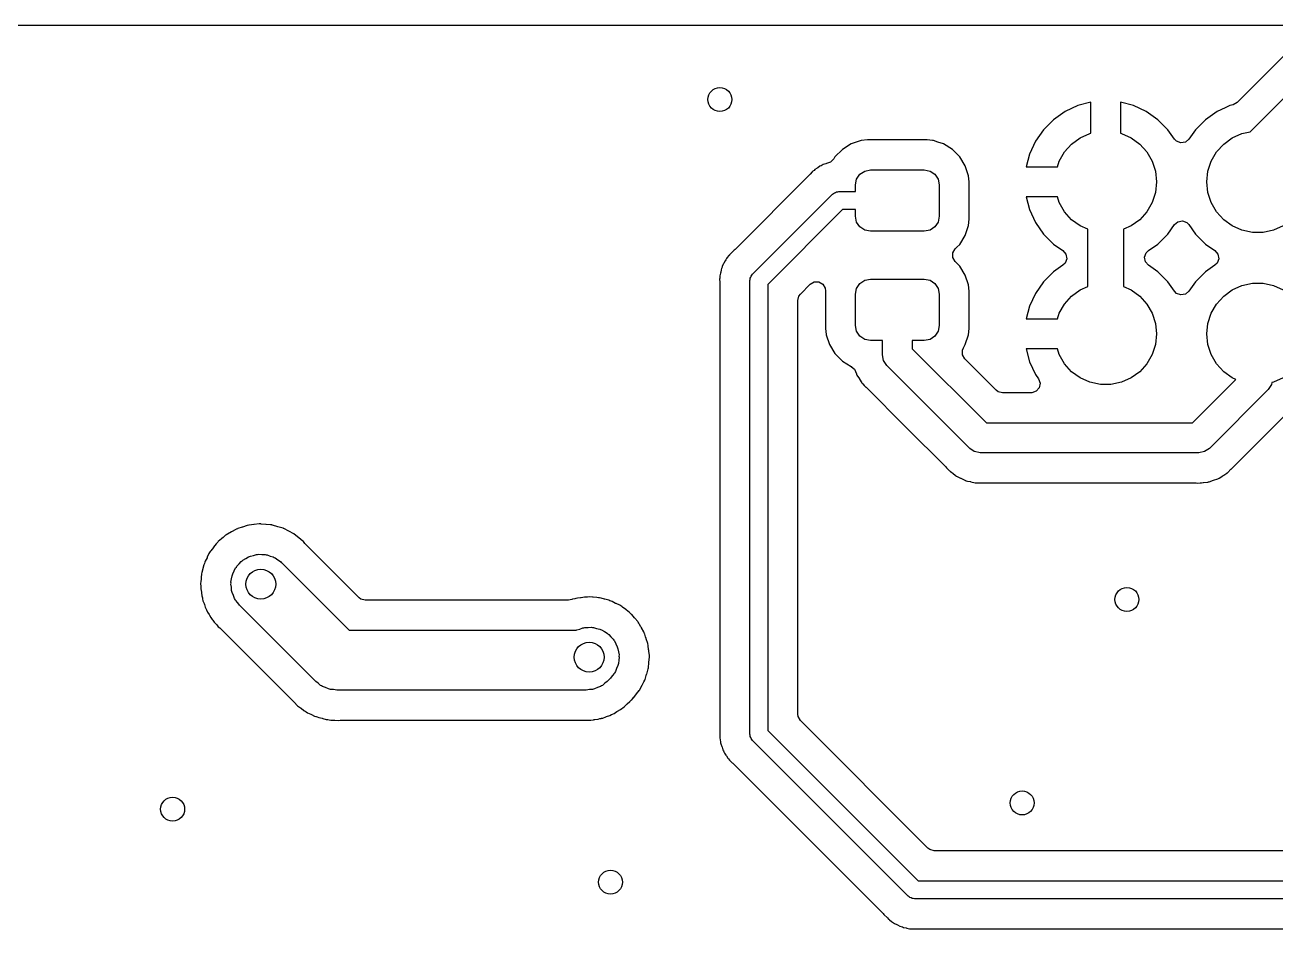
# Model space of a CAD drawing. Extents: x 44 to 146, y -87 to -25.
# Drawn here: x 58.29 to 79.17, y -40.36 to -25.25 of the extents above; entities that cross this region are included whole.
import ezdxf

# ---------------------------------------------------------------- set-up
doc = ezdxf.new("R2010")
doc.units = 0
doc.layers.add('BLACK', color=7, linetype='CONTINUOUS')

msp = doc.modelspace()

# ---------------------------------------------------------------- linework, layer by layer
at = {"layer": 'BLACK', "linetype": 'CONTINUOUS'}
for p, q in [((48.864128, -25.2545), (79.524103, -25.2545)), ((79.410064, -25.678567), (78.539994, -26.548636)), ((78.758864, -27.037581), (79.77322, -26.023226)), ((75.667419, -26.701402), (75.47392, -26.836891)), ((75.881512, -26.601568), (75.667419, -26.701402)), ((76.094999, -26.544364), (75.881512, -26.601568)), ((76.095, -26.544364), (76.094999, -26.544364)), ((76.095, -27.06391), (76.095, -26.544364)), ((76.808489, -26.601568), (76.595, -26.544364)), ((76.595, -26.544364), (76.595, -27.06391)), ((76.808491, -26.601569), (76.808489, -26.601568)), ((77.022579, -26.7014), (76.808491, -26.601569)), ((77.022588, -26.701406), (77.022579, -26.7014)), ((77.216076, -26.836888), (77.022588, -26.701406)), ((78.207168, -26.700967), (78.013596, -26.836507)), ((78.207171, -26.700965), (78.207168, -26.700966)), ((78.207168, -26.700966), (78.207168, -26.700967)), ((78.342748, -26.637744), (78.207171, -26.700965)), ((78.42134, -26.601095), (78.342748, -26.637744)), ((78.473201, -26.587199), (78.42134, -26.601095)), ((78.539994, -26.548636), (78.473201, -26.587199)), ((75.47392, -26.836891), (75.306891, -27.00392)), ((77.383108, -27.00392), (77.216076, -26.836888)), ((78.013596, -26.836507), (77.846503, -27.0036)), ((75.306891, -27.00392), (75.171402, -27.197419)), ((75.776239, -27.243327), (75.92, -27.138878)), ((75.92, -27.138878), (76.082336, -27.066602)), ((76.082336, -27.066602), (76.095, -27.06391)), ((76.595, -27.06391), (76.607664, -27.066602)), ((76.607664, -27.066602), (76.77, -27.138878)), ((76.77, -27.138878), (76.913761, -27.243327)), ((77.49264, -27.160348), (77.383108, -27.00392)), ((77.846503, -27.0036), (77.736747, -27.160348)), ((78.316239, -27.243327), (78.46, -27.138878)), ((78.46, -27.138878), (78.622336, -27.066602)), ((78.622336, -27.066602), (78.758864, -27.037581)), ((71.946143, -27.332288), (71.822085, -27.456347)), ((72.095466, -27.240186), (71.946143, -27.332288)), ((72.262002, -27.185001), (72.095466, -27.240186)), ((72.364796, -27.1745), (72.262002, -27.185001)), ((73.364804, -27.1745), (72.364796, -27.1745)), ((73.364809, -27.1745), (73.364804, -27.1745)), ((73.450465, -27.18325), (73.364809, -27.1745)), ((73.467598, -27.185001), (73.450465, -27.18325)), ((73.542813, -27.209925), (73.467598, -27.185001)), ((73.634134, -27.240186), (73.542813, -27.209925)), ((73.783456, -27.332288), (73.634134, -27.240186)), ((73.907512, -27.456344), (73.783456, -27.332288)), ((75.171402, -27.197419), (75.071568, -27.411512)), ((75.657336, -27.375383), (75.776239, -27.243327)), ((76.913761, -27.243327), (77.032664, -27.375383)), ((77.529231, -27.196938), (77.49264, -27.160348)), ((77.601707, -27.223318), (77.529231, -27.196938)), ((77.677664, -27.209925), (77.601707, -27.223318)), ((77.736747, -27.160348), (77.677664, -27.209925)), ((78.197336, -27.375383), (78.316239, -27.243327)), ((71.729225, -27.550535), (71.68309, -27.5688)), ((71.745091, -27.543148), (71.729225, -27.550535)), ((71.801192, -27.49022), (71.745091, -27.543148)), ((71.822085, -27.456347), (71.801192, -27.49022)), ((73.999614, -27.605666), (73.907512, -27.456344)), ((75.071568, -27.411512), (75.014364, -27.624999)), ((75.537383, -27.625), (75.568486, -27.529274)), ((75.568486, -27.529274), (75.657336, -27.375383)), ((77.032664, -27.375383), (77.121514, -27.529274)), ((77.121514, -27.529274), (77.176425, -27.698275)), ((78.053575, -27.698275), (78.108486, -27.529274)), ((78.108486, -27.529274), (78.197336, -27.375383)), ((71.400868, -27.754184), (70.152434, -29.002618)), ((71.410313, -27.743805), (71.400868, -27.754184)), ((71.438663, -27.709537), (71.410313, -27.743805)), ((71.454244, -27.698216), (71.438663, -27.709537)), ((71.472011, -27.683041), (71.454244, -27.698216)), ((71.485633, -27.66942), (71.472011, -27.683041)), ((71.523923, -27.646775), (71.485633, -27.66942)), ((71.535651, -27.63907), (71.523923, -27.646775)), ((71.571623, -27.612935), (71.535651, -27.63907)), ((71.571633, -27.61293), (71.571623, -27.612935)), ((71.58953, -27.605844), (71.571633, -27.61293)), ((71.610521, -27.59556), (71.58953, -27.605844)), ((71.627099, -27.585756), (71.610521, -27.59556)), ((71.669815, -27.573345), (71.627099, -27.585756)), ((71.68309, -27.5688), (71.669815, -27.573345)), ((72.18383, -27.829329), (72.238023, -27.748223)), ((72.238023, -27.748223), (72.319129, -27.69403)), ((72.319129, -27.69403), (72.4148, -27.675)), ((72.4148, -27.675), (73.3148, -27.675)), ((73.3148, -27.675), (73.410471, -27.69403)), ((73.410471, -27.69403), (73.491577, -27.748223)), ((73.491577, -27.748223), (73.54577, -27.829329)), ((74.054799, -27.772203), (73.999614, -27.605666)), ((74.065299, -27.874992), (74.054799, -27.772203)), ((75.014364, -27.624999), (75.014364, -27.625)), ((75.014364, -27.625), (75.537383, -27.625)), ((77.176425, -27.698275), (77.195, -27.875)), ((78.035, -27.875), (78.053575, -27.698275)), ((72.1648, -27.925), (72.18383, -27.829329)), ((72.1648, -28.0375), (72.1648, -27.925)), ((73.54577, -27.829329), (73.5648, -27.925)), ((73.5648, -27.925), (73.5648, -28.45)), ((74.0653, -28.500009), (74.065299, -27.874992)), ((77.195, -27.875), (77.176425, -28.051725)), ((78.053575, -28.051725), (78.035, -27.875)), ((70.443934, -29.418934), (71.781434, -28.081434)), ((71.781434, -28.081434), (71.798535, -28.07156)), ((71.798535, -28.07156), (71.8125, -28.057596)), ((71.8125, -28.057596), (71.831574, -28.052484)), ((71.831574, -28.052484), (71.848677, -28.042611)), ((71.848677, -28.042611), (71.868425, -28.042611)), ((71.868425, -28.042611), (71.8875, -28.0375)), ((71.8875, -28.0375), (72.1648, -28.0375)), ((75.014364, -28.125), (75.071568, -28.338489)), ((75.537383, -28.125), (75.014364, -28.125)), ((75.568486, -28.220726), (75.537383, -28.125)), ((77.176425, -28.051725), (77.121514, -28.220726)), ((78.108486, -28.220726), (78.053575, -28.051725)), ((71.949632, -28.3375), (70.7, -29.587132)), ((72.1648, -28.3375), (71.949632, -28.3375)), ((72.1648, -28.45), (72.1648, -28.3375)), ((75.071568, -28.338489), (75.071569, -28.338491)), ((75.071569, -28.338491), (75.1714, -28.552579)), ((75.657336, -28.374617), (75.568486, -28.220726)), ((75.776239, -28.506673), (75.657336, -28.374617)), ((77.032664, -28.374617), (76.913761, -28.506673)), ((77.121514, -28.220726), (77.032664, -28.374617)), ((78.197336, -28.374617), (78.108486, -28.220726)), ((78.316239, -28.506673), (78.197336, -28.374617)), ((72.18383, -28.545671), (72.1648, -28.45)), ((72.238023, -28.626777), (72.18383, -28.545671)), ((73.54577, -28.545671), (73.491577, -28.626777)), ((73.5648, -28.45), (73.54577, -28.545671)), ((73.999614, -28.769334), (74.054799, -28.602797)), ((74.054799, -28.602797), (74.0653, -28.500009)), ((75.1714, -28.552579), (75.171406, -28.552588)), ((75.171406, -28.552588), (75.306888, -28.746076)), ((75.92, -28.611122), (75.776239, -28.506673)), ((76.913761, -28.506673), (76.77, -28.611122)), ((77.383108, -28.746079), (77.49264, -28.589652)), ((77.49264, -28.589652), (77.551724, -28.540075)), ((77.551724, -28.540075), (77.62768, -28.526682)), ((77.62768, -28.526682), (77.700157, -28.553061)), ((77.700157, -28.553061), (77.736747, -28.589652)), ((77.736747, -28.589652), (77.846503, -28.746399)), ((78.46, -28.611122), (78.316239, -28.506673)), ((72.319129, -28.68097), (72.238023, -28.626777)), ((72.4148, -28.7), (72.319129, -28.68097)), ((73.3148, -28.7), (72.4148, -28.7)), ((73.410471, -28.68097), (73.3148, -28.7)), ((73.491577, -28.626777), (73.410471, -28.68097)), ((73.907512, -28.918656), (73.999614, -28.769334)), ((75.306888, -28.746076), (75.473923, -28.913111)), ((76.045, -28.666775), (75.92, -28.611122)), ((76.045, -29.623224), (76.045, -28.666775)), ((76.77, -28.611122), (76.645, -28.666775)), ((76.645, -28.666775), (76.645, -29.623224)), ((77.216079, -28.913108), (77.383108, -28.746079)), ((77.846503, -28.746399), (77.846505, -28.746401)), ((77.846505, -28.746401), (78.013599, -28.913495)), ((78.622336, -28.683398), (78.46, -28.611122)), ((78.796151, -28.720344), (78.622336, -28.683398)), ((78.973849, -28.720344), (78.796151, -28.720344)), ((79.147664, -28.683398), (78.973849, -28.720344)), ((79.31, -28.611122), (79.147664, -28.683398)), ((70.132059, -29.019798), (70.084394, -29.070555)), ((70.139282, -29.013823), (70.132059, -29.019798)), ((70.152434, -29.002618), (70.13895, -29.013422)), ((70.13895, -29.013422), (70.139282, -29.013823)), ((73.792963, -29.061436), (73.831527, -28.994641)), ((73.831527, -28.994641), (73.859822, -28.966346)), ((73.859822, -28.966346), (73.907512, -28.918656)), ((75.473923, -28.913111), (75.630784, -29.022947)), ((75.630784, -29.022947), (75.680361, -29.08203)), ((77.022624, -29.059537), (77.059215, -29.022946)), ((77.059215, -29.022946), (77.216079, -28.913108)), ((78.013599, -28.913495), (78.169913, -29.022947)), ((78.169913, -29.022947), (78.219489, -29.08203)), ((69.967974, -29.23205), (69.961803, -29.244647)), ((69.985635, -29.191239), (69.967974, -29.23205)), ((69.985638, -29.191235), (69.985635, -29.191239)), ((69.997444, -29.176014), (69.985638, -29.191235)), ((70.010273, -29.156484), (69.997444, -29.176014)), ((70.019551, -29.139607), (70.010273, -29.156484)), ((70.049997, -29.107185), (70.019551, -29.139607)), ((70.059092, -29.096538), (70.049997, -29.107185)), ((70.061082, -29.093972), (70.059092, -29.096538)), ((70.061095, -29.093958), (70.061082, -29.093972)), ((70.081143, -29.073909), (70.061095, -29.093958)), ((70.084394, -29.070555), (70.081143, -29.073909)), ((73.792963, -29.138564), (73.792963, -29.061436)), ((73.831527, -29.205359), (73.792963, -29.138564)), ((73.907512, -29.281344), (73.831527, -29.205359)), ((75.667374, -29.230463), (75.630784, -29.267053)), ((75.693754, -29.157987), (75.667374, -29.230463)), ((75.680361, -29.08203), (75.693754, -29.157987)), ((76.996245, -29.132014), (77.022624, -29.059537)), ((77.009638, -29.20797), (76.996245, -29.132014)), ((77.059215, -29.267054), (77.009638, -29.20797)), ((78.206503, -29.230463), (78.169912, -29.267054)), ((78.232882, -29.157986), (78.206503, -29.230463)), ((78.219489, -29.08203), (78.232882, -29.157986)), ((69.90453, -29.423234), (69.8995, -29.442824)), ((69.8995, -29.442824), (69.8995, -29.462078)), ((69.910563, -29.399734), (69.90453, -29.423234)), ((69.913408, -29.385993), (69.910563, -29.399734)), ((69.920364, -29.342075), (69.913408, -29.385993)), ((69.928011, -29.324403), (69.920364, -29.342075)), ((69.935581, -29.302294), (69.928011, -29.324403)), ((69.940373, -29.28363), (69.935581, -29.302294)), ((69.940374, -29.283629), (69.940373, -29.28363)), ((69.961803, -29.244647), (69.940374, -29.283629)), ((70.420096, -29.45), (70.43406, -29.436035)), ((70.43406, -29.436035), (70.443934, -29.418934)), ((73.999614, -29.430666), (73.907512, -29.281344)), ((74.054799, -29.597203), (73.999614, -29.430666)), ((75.473923, -29.376888), (75.306891, -29.54392)), ((75.630784, -29.267053), (75.473923, -29.376888)), ((77.216079, -29.376891), (77.059215, -29.267054)), ((77.383108, -29.54392), (77.216079, -29.376891)), ((78.013597, -29.376506), (77.846503, -29.5436)), ((78.169912, -29.267054), (78.013597, -29.376506)), ((69.895351, -29.5), (69.894653, -29.504405)), ((69.894653, -29.504405), (69.898358, -29.543593)), ((69.897665, -29.485389), (69.895351, -29.5)), ((69.8995, -29.462078), (69.897665, -29.485389)), ((69.898358, -29.543593), (69.898839, -29.548684)), ((69.898839, -29.548684), (69.8995, -29.562707)), ((69.8995, -29.562707), (69.8995, -37.011734)), ((70.4, -29.525), (70.405111, -29.505925)), ((70.4, -37.1), (70.4, -29.525)), ((70.405111, -29.486177), (70.414984, -29.469074)), ((70.405111, -29.505925), (70.405111, -29.486177)), ((70.414984, -29.469074), (70.420096, -29.45)), ((70.7, -29.587132), (70.7, -37.037868)), ((71.244137, -29.750808), (71.410255, -29.58469)), ((71.410255, -29.58469), (71.477049, -29.546127)), ((71.477049, -29.546127), (71.554177, -29.546127)), ((71.554177, -29.546127), (71.620972, -29.584691)), ((71.620972, -29.584691), (71.659536, -29.651486)), ((71.659536, -29.651486), (71.664269, -29.696198)), ((72.1648, -29.75), (72.18383, -29.654329)), ((72.18383, -29.654329), (72.238023, -29.573223)), ((72.238023, -29.573223), (72.319129, -29.51903)), ((72.319129, -29.51903), (72.4148, -29.5)), ((72.4148, -29.5), (73.3148, -29.5)), ((73.3148, -29.5), (73.410471, -29.51903)), ((73.410471, -29.51903), (73.491577, -29.573223)), ((73.491577, -29.573223), (73.54577, -29.654329)), ((73.54577, -29.654329), (73.5648, -29.75)), ((74.065299, -29.699992), (74.054799, -29.597203)), ((75.306891, -29.54392), (75.171402, -29.737419)), ((75.92, -29.678878), (76.045, -29.623224)), ((76.645, -29.623224), (76.77, -29.678878)), ((77.49264, -29.700348), (77.383108, -29.54392)), ((77.846503, -29.5436), (77.736747, -29.700348)), ((78.46, -29.678878), (78.622336, -29.606602)), ((78.622336, -29.606602), (78.796151, -29.569656)), ((78.796151, -29.569656), (78.973849, -29.569656)), ((78.973849, -29.569656), (79.147664, -29.606602)), ((79.147664, -29.606602), (79.31, -29.678878)), ((71.2005, -29.856163), (71.220462, -29.781663)), ((71.2005, -36.768836), (71.2005, -29.856163)), ((71.220462, -29.781663), (71.244137, -29.750808)), ((71.664269, -29.696198), (71.6643, -29.696198)), ((71.6643, -29.696198), (71.6643, -29.696492)), ((71.6643, -29.696492), (71.66442, -29.697626)), ((71.66442, -29.697626), (71.6643, -29.699982)), ((71.6643, -29.699982), (71.6643, -30.325003)), ((72.1648, -30.275), (72.1648, -29.75)), ((73.5648, -29.75), (73.5648, -30.275)), ((74.0653, -30.325009), (74.065299, -29.699992)), ((75.171402, -29.737419), (75.071568, -29.951512)), ((75.657336, -29.915383), (75.776239, -29.783327)), ((75.776239, -29.783327), (75.92, -29.678878)), ((76.77, -29.678878), (76.913761, -29.783327)), ((76.913761, -29.783327), (77.032664, -29.915383)), ((77.529231, -29.736938), (77.49264, -29.700348)), ((77.601707, -29.763318), (77.529231, -29.736938)), ((77.677664, -29.749925), (77.601707, -29.763318)), ((77.736747, -29.700348), (77.677664, -29.749925)), ((78.197336, -29.915383), (78.316239, -29.783327)), ((78.316239, -29.783327), (78.46, -29.678878)), ((75.071568, -29.951512), (75.014364, -30.164999)), ((75.537383, -30.165), (75.568486, -30.069274)), ((75.568486, -30.069274), (75.657336, -29.915383)), ((77.032664, -29.915383), (77.121514, -30.069274)), ((77.121514, -30.069274), (77.176425, -30.238275)), ((78.053575, -30.238275), (78.108486, -30.069274)), ((78.108486, -30.069274), (78.197336, -29.915383)), ((72.18383, -30.370671), (72.1648, -30.275)), ((73.5648, -30.275), (73.54577, -30.370671)), ((75.014364, -30.164999), (75.014364, -30.165)), ((75.014364, -30.165), (75.537383, -30.165)), ((77.176425, -30.238275), (77.195, -30.415)), ((78.035, -30.415), (78.053575, -30.238275)), ((71.6643, -30.325003), (71.674417, -30.424034)), ((71.674417, -30.424034), (71.674801, -30.427797)), ((71.674801, -30.427797), (71.729986, -30.594334)), ((72.238023, -30.451777), (72.18383, -30.370671)), ((72.319129, -30.50597), (72.238023, -30.451777)), ((73.491577, -30.451777), (73.410471, -30.50597)), ((73.54577, -30.370671), (73.491577, -30.451777)), ((73.999614, -30.594334), (74.054799, -30.427797)), ((74.054799, -30.427797), (74.0653, -30.325009)), ((77.195, -30.415), (77.176425, -30.591725)), ((78.053575, -30.591725), (78.035, -30.415)), ((71.729986, -30.594334), (71.822088, -30.743656)), ((72.4148, -30.525), (72.319129, -30.50597)), ((72.6148, -30.525), (72.4148, -30.525)), ((72.6148, -30.7648), (72.6148, -30.525)), ((73.3148, -30.525), (73.1148, -30.525)), ((73.1148, -30.525), (73.1148, -30.661246)), ((73.1148, -30.661246), (74.353553, -31.9)), ((73.410471, -30.50597), (73.3148, -30.525)), ((73.951304, -30.684578), (73.968406, -30.64493)), ((73.951304, -30.761706), (73.951304, -30.684578)), ((73.968406, -30.64493), (73.999614, -30.594334)), ((75.537383, -30.665), (75.014364, -30.665)), ((75.014364, -30.665), (75.071568, -30.878489)), ((75.568486, -30.760726), (75.537383, -30.665)), ((77.176425, -30.591725), (77.121514, -30.760726)), ((78.108486, -30.760726), (78.053575, -30.591725)), ((71.822088, -30.743656), (71.946144, -30.867712)), ((71.946144, -30.867712), (72.095466, -30.959814)), ((72.63383, -30.860471), (72.6148, -30.7648)), ((72.688023, -30.941577), (72.63383, -30.860471)), ((73.989868, -30.828501), (73.951304, -30.761706)), ((74.517226, -31.355859), (73.989868, -30.828501)), ((75.071568, -30.878489), (75.071569, -30.878491)), ((75.071569, -30.878491), (75.1714, -31.092579)), ((75.657336, -30.914617), (75.568486, -30.760726)), ((77.121514, -30.760726), (77.032664, -30.914617)), ((78.197336, -30.914617), (78.108486, -30.760726)), ((72.095466, -30.959814), (72.095467, -30.959814)), ((72.095467, -30.959814), (72.102853, -30.96437)), ((72.102853, -30.96437), (72.101115, -30.967186)), ((72.101115, -30.967186), (72.147484, -31.006041)), ((72.147484, -31.006041), (72.166923, -31.044716)), ((72.166923, -31.044716), (72.179984, -31.084131)), ((72.179984, -31.084131), (72.183652, -31.091997)), ((72.183652, -31.091997), (72.183384, -31.092121)), ((72.183384, -31.092121), (72.185403, -31.096293)), ((72.185403, -31.096293), (72.185667, -31.096161)), ((72.185667, -31.096161), (72.189561, -31.103915)), ((72.189561, -31.103915), (72.230572, -31.166269)), ((74.07322, -32.326773), (72.688023, -30.941577)), ((75.1714, -31.092579), (75.171401, -31.09258)), ((75.171401, -31.09258), (75.222136, -31.165037)), ((75.776239, -31.046673), (75.657336, -30.914617)), ((75.92, -31.151122), (75.776239, -31.046673)), ((76.913761, -31.046673), (76.77, -31.151122)), ((77.032664, -30.914617), (76.913761, -31.046673)), ((78.316239, -31.046673), (78.197336, -30.914617)), ((78.46, -31.151122), (78.316239, -31.046673)), ((72.230572, -31.166269), (72.2329, -31.169923)), ((72.2329, -31.169923), (72.27209, -31.233459)), ((72.27209, -31.233459), (72.277472, -31.240266)), ((72.277472, -31.240266), (72.277239, -31.240449)), ((72.277239, -31.240449), (72.280168, -31.244045)), ((72.280168, -31.244045), (72.280397, -31.243854)), ((72.280397, -31.243854), (72.285969, -31.250495)), ((72.285969, -31.250495), (72.28597, -31.250496)), ((72.28597, -31.250496), (72.310774, -31.273897)), ((72.310774, -31.273897), (72.340244, -31.301701)), ((72.340244, -31.301701), (72.343353, -31.304721)), ((72.343353, -31.304721), (73.008833, -31.970201)), ((75.235122, -31.31347), (75.185545, -31.372554)), ((75.222136, -31.165037), (75.248515, -31.237514)), ((75.248515, -31.237514), (75.235122, -31.31347)), ((76.082336, -31.223398), (75.92, -31.151122)), ((76.256151, -31.260344), (76.082336, -31.223398)), ((76.433849, -31.260344), (76.256151, -31.260344)), ((76.607664, -31.223398), (76.433849, -31.260344)), ((76.77, -31.151122), (76.607664, -31.223398)), ((77.796446, -31.9), (78.519039, -31.177407)), ((78.519039, -31.177407), (78.46, -31.151122)), ((79.11597, -31.260671), (79.061777, -31.341777)), ((79.122312, -31.228786), (79.11597, -31.260671)), ((79.147664, -31.223398), (79.122312, -31.228786)), ((79.31, -31.151122), (79.147664, -31.223398)), ((74.548085, -31.379538), (74.517226, -31.355859)), ((74.622585, -31.3995), (74.548085, -31.379538)), ((75.100082, -31.3995), (74.622585, -31.3995)), ((75.113068, -31.398933), (75.100082, -31.3995)), ((75.185545, -31.372554), (75.113068, -31.398933)), ((79.061773, -31.341779), (78.076777, -32.326777)), ((79.061777, -31.341777), (79.061773, -31.341779)), ((78.439872, -32.671494), (79.369356, -31.74201)), ((74.353553, -31.9), (77.796446, -31.9)), ((73.008833, -31.970201), (73.672981, -32.634348)), ((74.073223, -32.326777), (74.07322, -32.326773)), ((74.149884, -32.378), (74.073223, -32.326777)), ((78.076777, -32.326777), (77.995671, -32.38097)), ((74.154329, -32.38097), (74.149884, -32.378)), ((74.25, -32.400001), (74.154329, -32.38097)), ((74.250005, -32.4), (74.25, -32.400001)), ((77.9, -32.4), (74.250005, -32.4)), ((77.995671, -32.38097), (77.9, -32.4)), ((73.672981, -32.634348), (73.687138, -32.65073)), ((73.687138, -32.65073), (73.700387, -32.668527)), ((73.700387, -32.668527), (73.700389, -32.668529)), ((73.700389, -32.668529), (73.70039, -32.66853)), ((73.70039, -32.66853), (73.71108, -32.6775)), ((73.71108, -32.6775), (73.7375, -32.699669)), ((73.7375, -32.699669), (73.747083, -32.70845)), ((73.747083, -32.70845), (73.750224, -32.711591)), ((73.750224, -32.711591), (73.774288, -32.730618)), ((73.774288, -32.730618), (73.777592, -32.73331)), ((73.777592, -32.73331), (73.788799, -32.742714)), ((73.788799, -32.742714), (73.834786, -32.781303)), ((73.834786, -32.781303), (73.842033, -32.786069)), ((73.842033, -32.786069), (73.841869, -32.786317)), ((73.841869, -32.786317), (73.845783, -32.78881)), ((78.239117, -32.825237), (78.301509, -32.7842)), ((78.301509, -32.7842), (78.305107, -32.781909)), ((78.305107, -32.781909), (78.320648, -32.772323)), ((78.320648, -32.772323), (78.368656, -32.742712)), ((78.368656, -32.742712), (78.368661, -32.742706)), ((78.368661, -32.742706), (78.375466, -32.737327)), ((78.375466, -32.737327), (78.375652, -32.737562)), ((78.375652, -32.737562), (78.379242, -32.734637)), ((78.379049, -32.734407), (78.385694, -32.728831)), ((78.379242, -32.734637), (78.379049, -32.734407)), ((78.385693, -32.728831), (78.385696, -32.72883)), ((78.385694, -32.728831), (78.385693, -32.728831)), ((78.385696, -32.72883), (78.436953, -32.674499)), ((78.436953, -32.674499), (78.439872, -32.671494)), ((73.845783, -32.78881), (73.84594, -32.788557)), ((73.84594, -32.788557), (73.853319, -32.793108)), ((73.853319, -32.793108), (73.853323, -32.793111)), ((73.853323, -32.793111), (73.921056, -32.824695)), ((73.921056, -32.824695), (73.924838, -32.826527)), ((73.924838, -32.826527), (73.989444, -32.858974)), ((73.989444, -32.858974), (73.991567, -32.86004)), ((73.991567, -32.86004), (73.999722, -32.863008)), ((73.999722, -32.863008), (73.999619, -32.863289)), ((73.999619, -32.863289), (74.003996, -32.86481)), ((74.003996, -32.86481), (74.00409, -32.864527)), ((74.00409, -32.864527), (74.012325, -32.867255)), ((74.012325, -32.867255), (74.012328, -32.867257)), ((74.012328, -32.867257), (74.01233, -32.867257)), ((74.01233, -32.867257), (74.012332, -32.867258)), ((74.012332, -32.867258), (74.038702, -32.872702)), ((74.038702, -32.872702), (74.085463, -32.882357)), ((74.085463, -32.882357), (74.08959, -32.883271)), ((74.08959, -32.883271), (74.162279, -32.9005)), ((74.162279, -32.9005), (74.162287, -32.9005)), ((74.162287, -32.9005), (74.170897, -32.901507)), ((74.170897, -32.901507), (74.170862, -32.901803)), ((74.170862, -32.901803), (74.175467, -32.902274)), ((74.175467, -32.902274), (74.175493, -32.901977)), ((74.175493, -32.901977), (74.184136, -32.902732)), ((74.184136, -32.902732), (74.184145, -32.902734)), ((74.184145, -32.902734), (74.256562, -32.900626)), ((74.256562, -32.900626), (74.258754, -32.900563)), ((74.258754, -32.900563), (74.263087, -32.9005)), ((74.263087, -32.9005), (77.834472, -32.9005)), ((77.834472, -32.9005), (77.856067, -32.902073)), ((77.856067, -32.902073), (77.85744, -32.902274)), ((77.85744, -32.902274), (77.878023, -32.905289)), ((77.878023, -32.905289), (77.926283, -32.901067)), ((77.926283, -32.901067), (77.939268, -32.9005)), ((77.939268, -32.9005), (77.943708, -32.9005)), ((77.943708, -32.9005), (77.943709, -32.9005)), ((77.943709, -32.9005), (77.974176, -32.896938)), ((77.974176, -32.896938), (77.978417, -32.896505)), ((77.978417, -32.896505), (78.052797, -32.889999)), ((78.052797, -32.889999), (78.052806, -32.889995)), ((78.052806, -32.889995), (78.061294, -32.888244)), ((78.061294, -32.888244), (78.061354, -32.888537)), ((78.061354, -32.888537), (78.065877, -32.887534)), ((78.065808, -32.887243), (78.074253, -32.885241)), ((78.065877, -32.887534), (78.065808, -32.887243)), ((78.074253, -32.885241), (78.074255, -32.885241)), ((78.074255, -32.885241), (78.14441, -32.859706)), ((78.14441, -32.859706), (78.148456, -32.8583)), ((78.148456, -32.8583), (78.219334, -32.834814)), ((78.219334, -32.834814), (78.21934, -32.83481)), ((78.21934, -32.83481), (78.227199, -32.831146)), ((78.227199, -32.831146), (78.227325, -32.831417)), ((78.227325, -32.831417), (78.231494, -32.829399)), ((78.23136, -32.829132), (78.239106, -32.82524)), ((78.231494, -32.829399), (78.23136, -32.829132)), ((78.239106, -32.82524), (78.239117, -32.825237)), ((62.002662, -33.615172), (61.925327, -33.641605)), ((62.00268, -33.615168), (62.002662, -33.615172)), ((62.00769, -33.61453), (62.00268, -33.615168)), ((62.032093, -33.609314), (62.00769, -33.61453)), ((62.033864, -33.608776), (62.032093, -33.609314)), ((62.033871, -33.608775), (62.033864, -33.608776)), ((62.11562, -33.600723), (62.033871, -33.608775)), ((62.119837, -33.600247), (62.11562, -33.600723)), ((62.204522, -33.589462), (62.119837, -33.600247)), ((62.205908, -33.589568), (62.204522, -33.589462)), ((62.222684, -33.589382), (62.205908, -33.589568)), ((62.222684, -33.589459), (62.222684, -33.589382)), ((62.229999, -33.589459), (62.222684, -33.589459)), ((62.23, -33.589459), (62.229999, -33.589459)), ((62.237792, -33.590226), (62.23, -33.589459)), ((62.315375, -33.597866), (62.237792, -33.590226)), ((62.318661, -33.598153), (62.315375, -33.597866)), ((62.39212, -33.603748), (62.318661, -33.598153)), ((62.407418, -33.604913), (62.39212, -33.603748)), ((62.407421, -33.604913), (62.407418, -33.604913)), ((62.414853, -33.606246), (62.407421, -33.604913)), ((62.414873, -33.606129), (62.414853, -33.606246)), ((62.419044, -33.606925), (62.414873, -33.606129)), ((62.41896, -33.607349), (62.419044, -33.606925)), ((62.426136, -33.608776), (62.41896, -33.607349)), ((62.511696, -33.634731), (62.426136, -33.608776)), ((61.601901, -33.813907), (61.579536, -33.834114)), ((61.634773, -33.78421), (61.601901, -33.813907)), ((61.634774, -33.784208), (61.634773, -33.78421)), ((61.634777, -33.784207), (61.634774, -33.784208)), ((61.645444, -33.777927), (61.634777, -33.784207)), ((61.664365, -33.764714), (61.645444, -33.777927)), ((61.671461, -33.75889), (61.664365, -33.764714)), ((61.671473, -33.758882), (61.671461, -33.75889)), ((61.737479, -33.723601), (61.671473, -33.758882)), ((61.742823, -33.720602), (61.737479, -33.723601)), ((61.810123, -33.680986), (61.742823, -33.720602)), ((61.810133, -33.680981), (61.810123, -33.680986)), ((61.818384, -33.678161), (61.810133, -33.680981)), ((61.840404, -33.668588), (61.818384, -33.678161)), ((61.84527, -33.665987), (61.840404, -33.668588)), ((61.920395, -33.643196), (61.84527, -33.665987)), ((61.925327, -33.641605), (61.920395, -33.643196)), ((62.513958, -33.635398), (62.511696, -33.634731)), ((62.603046, -33.66089), (62.513958, -33.635398)), ((62.605879, -33.662021), (62.603046, -33.66089)), ((62.611536, -33.664664), (62.605879, -33.662021)), ((62.61473, -33.665987), (62.611536, -33.664664)), ((62.696871, -33.709891), (62.61473, -33.665987)), ((62.69812, -33.710551), (62.696871, -33.709891)), ((62.7834, -33.755098), (62.69812, -33.710551)), ((62.783402, -33.755099), (62.7834, -33.755098)), ((62.783407, -33.755102), (62.783402, -33.755099)), ((62.78341, -33.755105), (62.783407, -33.755102)), ((62.786026, -33.756829), (62.78341, -33.755105)), ((62.788536, -33.758888), (62.786026, -33.756829)), ((62.788538, -33.75889), (62.788536, -33.758888)), ((62.863422, -33.820346), (62.788538, -33.75889)), ((62.896409, -33.847244), (62.863422, -33.820346)), ((61.394087, -34.036267), (61.386312, -34.050812)), ((61.394091, -34.03626), (61.394087, -34.036267)), ((61.436972, -33.984008), (61.394091, -34.03626)), ((61.441888, -33.977678), (61.436972, -33.984008)), ((61.483788, -33.920619), (61.441888, -33.977678)), ((61.495689, -33.909867), (61.483788, -33.920619)), ((61.510971, -33.893842), (61.495689, -33.909867)), ((61.519116, -33.883918), (61.510971, -33.893842)), ((61.51912, -33.883913), (61.519116, -33.883918)), ((61.574177, -33.838728), (61.51912, -33.883913)), ((61.579536, -33.834114), (61.574177, -33.838728)), ((62.901755, -33.851603), (62.896409, -33.847244)), ((62.906745, -33.8559), (62.901755, -33.851603)), ((62.925799, -33.871538), (62.906745, -33.8559)), ((62.940882, -33.883916), (62.925799, -33.871538)), ((62.940884, -33.883918), (62.940882, -33.883916)), ((62.967568, -33.916432), (62.940884, -33.883918)), ((62.977387, -33.927266), (62.967568, -33.916432)), ((63.87078, -34.820659), (62.977387, -33.927266)), ((61.288147, -34.248305), (61.278395, -34.269529)), ((61.295335, -34.229359), (61.288147, -34.248305)), ((61.301185, -34.210076), (61.295335, -34.229359)), ((61.301188, -34.210067), (61.301185, -34.210076)), ((61.331331, -34.153673), (61.301188, -34.210067)), ((61.335314, -34.14565), (61.331331, -34.153673)), ((61.36335, -34.084633), (61.335314, -34.14565)), ((61.375011, -34.068753), (61.36335, -34.084633)), ((61.386312, -34.050812), (61.375011, -34.068753)), ((61.867551, -34.257338), (61.90257, -34.216925)), ((61.90257, -34.216925), (61.917667, -34.207222)), ((61.917667, -34.207222), (61.930361, -34.194529)), ((61.930361, -34.194529), (61.977302, -34.168897)), ((61.977302, -34.168897), (62.022292, -34.139984)), ((62.022292, -34.139984), (62.039514, -34.134927)), ((62.039514, -34.134927), (62.055268, -34.126325)), ((62.055268, -34.126325), (62.107526, -34.114956)), ((62.107526, -34.114956), (62.158843, -34.099889)), ((62.158843, -34.099889), (62.176793, -34.099889)), ((62.176793, -34.099889), (62.19433, -34.096074)), ((62.19433, -34.096074), (62.247669, -34.099889)), ((62.247669, -34.099889), (62.301157, -34.099889)), ((62.301157, -34.099889), (62.318381, -34.104946)), ((62.318381, -34.104946), (62.336283, -34.106227)), ((62.336283, -34.106227), (62.386384, -34.124914)), ((62.386384, -34.124914), (62.437708, -34.139984)), ((62.437708, -34.139984), (62.45281, -34.149689)), ((62.45281, -34.149689), (62.469624, -34.155961)), ((62.469624, -34.155961), (62.51243, -34.188005)), ((62.51243, -34.188005), (62.55743, -34.216925)), ((62.55743, -34.216925), (62.569185, -34.230491)), ((62.569185, -34.230491), (62.583553, -34.241247)), ((62.583553, -34.241247), (63.707107, -35.3648)), ((61.238504, -34.441422), (61.232396, -34.467744)), ((61.241642, -34.422354), (61.238504, -34.441422)), ((61.243974, -34.398675), (61.241642, -34.422354)), ((61.243977, -34.398661), (61.243974, -34.398675)), ((61.261477, -34.340973), (61.243977, -34.398661)), ((61.264036, -34.331405), (61.261477, -34.340973)), ((61.278395, -34.269529), (61.264036, -34.331405)), ((61.742643, -34.506865), (61.750254, -34.453934)), ((61.750254, -34.453934), (61.757709, -34.437609)), ((61.757709, -34.437609), (61.761525, -34.420068)), ((61.761525, -34.420068), (61.787158, -34.373123)), ((61.787158, -34.373123), (61.809373, -34.32448)), ((61.809373, -34.32448), (61.821125, -34.310916)), ((61.821125, -34.310916), (61.829729, -34.295161)), ((61.829729, -34.295161), (61.867551, -34.257338)), ((61.23021, -34.538421), (61.224659, -34.594799)), ((61.224659, -34.594799), (61.224659, -34.594801)), ((61.224659, -34.594801), (61.22735, -34.622132)), ((61.228019, -34.640505), (61.227242, -34.67116)), ((61.22735, -34.622132), (61.228019, -34.640505)), ((61.230879, -34.527598), (61.23021, -34.538421)), ((61.232396, -34.467744), (61.230879, -34.527598)), ((61.73, -34.5948), (61.732554, -34.577033)), ((61.737611, -34.647738), (61.73, -34.5948)), ((61.731274, -34.55913), (61.742643, -34.506865)), ((61.732554, -34.577033), (61.731274, -34.55913)), ((61.741427, -34.701083), (61.737611, -34.647738)), ((61.227242, -34.67116), (61.23716, -34.726499)), ((61.23716, -34.726499), (61.238779, -34.738178)), ((61.238779, -34.738178), (61.243974, -34.790923)), ((61.243974, -34.790923), (61.243976, -34.790932)), ((61.243976, -34.790932), (61.253009, -34.82071)), ((61.253009, -34.82071), (61.257087, -34.837672)), ((61.257087, -34.837672), (61.263142, -34.871456)), ((61.263142, -34.871456), (61.282641, -34.920271)), ((61.747699, -34.7179), (61.741427, -34.701083)), ((61.750254, -34.735666), (61.747699, -34.7179)), ((61.772471, -34.784316), (61.750254, -34.735666)), ((61.791161, -34.834424), (61.772471, -34.784316)), ((61.801915, -34.84879), (61.791161, -34.834424)), ((61.809373, -34.86512), (61.801915, -34.84879)), ((61.8444, -34.905544), (61.809373, -34.86512)), ((63.901639, -34.844338), (63.87078, -34.820659)), ((63.976139, -34.8643), (63.901639, -34.844338)), ((67.368135, -34.8643), (63.976139, -34.8643)), ((67.423407, -34.853669), (67.368135, -34.8643)), ((67.439747, -34.847141), (67.423407, -34.853669)), ((67.43975, -34.84714), (67.439747, -34.847141)), ((67.473532, -34.841085), (67.43975, -34.84714)), ((67.490489, -34.837008), (67.473532, -34.841085)), ((67.52026, -34.827977), (67.490489, -34.837008)), ((67.520276, -34.827974), (67.52026, -34.827977)), ((67.573021, -34.822779), (67.520276, -34.827974)), ((67.584699, -34.82116), (67.573021, -34.822779)), ((67.640038, -34.811242), (67.584699, -34.82116)), ((67.670692, -34.812019), (67.640038, -34.811242)), ((67.689065, -34.81135), (67.670692, -34.812019)), ((67.716397, -34.808659), (67.689065, -34.81135)), ((67.7164, -34.808659), (67.716397, -34.808659)), ((67.772785, -34.814211), (67.7164, -34.808659)), ((67.783609, -34.81488), (67.772785, -34.814211)), ((67.843448, -34.816397), (67.783609, -34.81488)), ((67.843452, -34.816397), (67.843448, -34.816397)), ((67.843454, -34.816398), (67.843452, -34.816397)), ((67.869771, -34.822505), (67.843454, -34.816398)), ((67.88884, -34.825642), (67.869771, -34.822505)), ((67.912525, -34.827974), (67.88884, -34.825642)), ((67.91253, -34.827975), (67.912525, -34.827974)), ((67.912532, -34.827976), (67.91253, -34.827975)), ((67.916148, -34.829073), (67.912532, -34.827976)), ((67.970234, -34.845479), (67.916148, -34.829073)), ((67.9798, -34.848037), (67.970234, -34.845479)), ((68.023468, -34.858171), (67.9798, -34.848037)), ((68.041668, -34.862395), (68.023468, -34.858171)), ((68.041673, -34.862396), (68.041668, -34.862395)), ((68.062893, -34.872146), (68.041673, -34.862396)), ((68.081841, -34.879335), (68.062893, -34.872146)), ((61.282641, -34.920271), (61.286854, -34.932285)), ((61.286854, -34.932285), (61.301185, -34.979525)), ((61.301185, -34.979525), (61.317572, -35.010184)), ((61.317572, -35.010184), (61.324532, -35.025144)), ((61.324532, -35.025144), (61.33862, -35.060411)), ((61.33862, -35.060411), (61.338623, -35.060417)), ((61.338623, -35.060417), (61.365539, -35.101257)), ((61.876447, -34.948353), (61.8444, -34.905544)), ((63.146446, -36.218353), (61.876447, -34.948353)), ((68.101123, -34.885184), (68.081841, -34.879335)), ((68.157524, -34.91533), (68.101123, -34.885184)), ((68.165548, -34.919313), (68.157524, -34.91533)), ((68.226566, -34.94735), (68.165548, -34.919313)), ((68.226573, -34.947355), (68.226566, -34.94735)), ((68.242442, -34.959007), (68.226573, -34.947355)), ((68.260389, -34.970313), (68.242442, -34.959007)), ((68.274937, -34.978089), (68.260389, -34.970313)), ((68.327183, -35.020966), (68.274937, -34.978089)), ((68.333506, -35.025877), (68.327183, -35.020966)), ((68.390579, -35.067787), (68.333506, -35.025877)), ((68.39058, -35.067788), (68.390579, -35.067787)), ((68.390581, -35.067789), (68.39058, -35.067788)), ((68.401326, -35.079682), (68.390581, -35.067789)), ((68.417359, -35.094972), (68.401326, -35.079682)), ((61.365539, -35.101257), (61.372533, -35.11301)), ((61.372533, -35.11301), (61.394085, -35.15333)), ((61.394085, -35.15333), (61.394087, -35.153333)), ((61.394087, -35.153333), (61.39409, -35.153338)), ((61.39409, -35.153338), (61.418467, -35.183041)), ((61.418467, -35.183041), (61.427684, -35.195551)), ((61.427684, -35.195551), (61.450598, -35.230319)), ((61.450598, -35.230319), (61.450601, -35.230322)), ((61.450601, -35.230322), (61.482615, -35.262336)), ((61.482615, -35.262336), (61.492433, -35.273169)), ((61.492433, -35.273169), (61.519117, -35.305683)), ((68.427282, -35.103116), (68.417359, -35.094972)), ((68.427284, -35.103118), (68.427282, -35.103116)), ((68.47247, -35.158178), (68.427284, -35.103118)), ((68.47709, -35.163542), (68.47247, -35.158178)), ((68.526989, -35.218772), (68.47709, -35.163542)), ((68.526991, -35.218775), (68.526989, -35.218772)), ((68.533266, -35.229434), (68.526991, -35.218775)), ((68.54649, -35.248371), (68.533266, -35.229434)), ((68.55231, -35.255462), (68.54649, -35.248371)), ((68.552313, -35.255467), (68.55231, -35.255462)), ((68.552316, -35.255472), (68.552313, -35.255467)), ((68.559063, -35.268096), (68.552316, -35.255472)), ((68.579152, -35.305681), (68.559063, -35.268096)), ((61.519117, -35.305683), (61.544889, -35.326834)), ((61.544889, -35.326834), (61.551628, -35.332364)), ((61.551628, -35.332364), (61.562463, -35.342184)), ((61.562463, -35.342184), (62.78222, -36.56194)), ((63.707107, -35.3648), (67.499953, -35.3648)), ((67.499953, -35.3648), (67.508692, -35.359184)), ((67.508692, -35.359184), (67.560015, -35.344114)), ((67.560015, -35.344114), (67.610117, -35.325427)), ((67.610117, -35.325427), (67.628018, -35.324146)), ((67.628018, -35.324146), (67.645243, -35.319089)), ((67.645243, -35.319089), (67.698731, -35.319089)), ((67.698731, -35.319089), (67.75207, -35.315274)), ((67.75207, -35.315274), (67.769607, -35.319089)), ((67.769607, -35.319089), (67.787557, -35.319089)), ((67.787557, -35.319089), (67.838873, -35.334156)), ((67.838873, -35.334156), (67.891132, -35.345525)), ((67.891132, -35.345525), (67.906885, -35.354126)), ((67.906885, -35.354126), (67.924108, -35.359184)), ((67.924108, -35.359184), (67.969104, -35.388101)), ((67.969104, -35.388101), (68.016039, -35.41373)), ((68.016039, -35.41373), (68.028729, -35.42642)), ((68.028729, -35.42642), (68.04383, -35.436125)), ((68.04383, -35.436125), (68.078855, -35.476546)), ((68.078855, -35.476546), (68.11667, -35.514361)), ((68.587598, -35.321482), (68.579152, -35.305681)), ((68.590578, -35.326794), (68.587598, -35.321482)), ((68.630216, -35.394128), (68.590578, -35.326794)), ((68.632356, -35.400389), (68.630216, -35.394128)), ((68.633034, -35.402373), (68.632356, -35.400389)), ((68.642617, -35.424414), (68.633034, -35.402373)), ((68.645214, -35.429273), (68.642617, -35.424414)), ((68.658865, -35.474275), (68.645214, -35.429273)), ((68.668001, -35.504392), (68.658865, -35.474275)), ((68.11667, -35.514361), (68.125271, -35.530113)), ((68.125271, -35.530113), (68.137027, -35.54368)), ((68.137027, -35.54368), (68.159243, -35.592327)), ((68.159243, -35.592327), (68.184875, -35.639268)), ((68.184875, -35.639268), (68.18869, -35.656809)), ((68.18869, -35.656809), (68.196146, -35.673134)), ((68.196146, -35.673134), (68.203756, -35.726065)), ((68.669594, -35.509331), (68.668001, -35.504392)), ((68.69603, -35.586672), (68.669594, -35.509331)), ((68.696667, -35.591677), (68.69603, -35.586672)), ((68.701886, -35.616094), (68.696667, -35.591677)), ((68.702424, -35.617868), (68.701886, -35.616094)), ((68.709682, -35.691567), (68.702424, -35.617868)), ((68.710477, -35.69964), (68.709682, -35.691567)), ((68.710951, -35.703842), (68.710477, -35.69964)), ((68.712032, -35.712327), (68.710951, -35.703842)), ((68.203756, -35.726065), (68.215126, -35.77833)), ((68.208788, -35.866938), (68.204973, -35.920283)), ((68.2164, -35.814), (68.208788, -35.866938)), ((68.215126, -35.77833), (68.213845, -35.796233)), ((68.213845, -35.796233), (68.2164, -35.814)), ((68.706287, -35.991418), (68.71305, -35.902588)), ((68.721737, -35.788524), (68.712032, -35.712327)), ((68.71305, -35.902588), (68.713329, -35.899399)), ((68.713329, -35.899399), (68.721741, -35.814)), ((68.721634, -35.789876), (68.721737, -35.788524)), ((68.72182, -35.806674), (68.721634, -35.789876)), ((68.721741, -35.814), (68.721741, -35.806674)), ((68.721741, -35.806674), (68.72182, -35.806674)), ((68.101999, -36.124744), (68.069953, -36.167553)), ((68.137027, -36.08432), (68.101999, -36.124744)), ((68.144484, -36.06799), (68.137027, -36.08432)), ((68.155239, -36.053624), (68.144484, -36.06799)), ((68.173928, -36.003516), (68.155239, -36.053624)), ((68.196146, -35.954866), (68.173928, -36.003516)), ((68.1987, -35.9371), (68.196146, -35.954866)), ((68.204973, -35.920283), (68.1987, -35.9371)), ((68.650309, -36.187049), (68.675842, -36.097809)), ((68.675842, -36.097809), (68.676419, -36.095851)), ((68.676419, -36.095851), (68.702424, -36.010132)), ((68.702424, -36.010128), (68.703851, -36.002957)), ((68.702424, -36.010132), (68.702424, -36.010128)), ((68.703851, -36.002957), (68.704282, -36.003042)), ((68.704282, -36.003042), (68.705076, -35.998876)), ((68.704954, -35.998855), (68.706286, -35.99142)), ((68.705076, -35.998876), (68.704954, -35.998855)), ((68.706286, -35.99142), (68.706287, -35.991418)), ((63.189262, -36.250404), (63.146446, -36.218353)), ((63.22968, -36.285427), (63.189262, -36.250404)), ((63.246006, -36.292883), (63.22968, -36.285427)), ((63.260375, -36.303639), (63.246006, -36.292883)), ((63.310485, -36.322329), (63.260375, -36.303639)), ((63.359134, -36.344546), (63.310485, -36.322329)), ((67.855116, -36.322328), (67.806466, -36.344546)), ((67.905224, -36.303639), (67.855116, -36.322328)), ((67.91959, -36.292884), (67.905224, -36.303639)), ((67.93592, -36.285427), (67.91959, -36.292884)), ((67.976344, -36.250399), (67.93592, -36.285427)), ((68.019153, -36.218353), (67.976344, -36.250399)), ((68.069953, -36.167553), (68.019153, -36.218353)), ((68.556098, -36.367407), (68.600748, -36.281927)), ((68.600748, -36.281927), (68.60135, -36.280789)), ((68.60135, -36.280789), (68.628896, -36.229255)), ((68.628896, -36.229255), (68.645214, -36.198727)), ((68.645214, -36.198727), (68.645217, -36.198716)), ((68.645217, -36.198716), (68.646526, -36.195559)), ((68.646526, -36.195559), (68.649173, -36.189892)), ((68.649173, -36.189892), (68.650306, -36.187056)), ((68.650306, -36.187053), (68.650309, -36.187049)), ((68.650306, -36.187056), (68.650306, -36.187053)), ((63.376899, -36.3471), (63.359134, -36.344546)), ((63.393717, -36.353373), (63.376899, -36.3471)), ((63.447061, -36.357188), (63.393717, -36.353373)), ((63.5, -36.3648), (63.447061, -36.357188)), ((67.6656, -36.3648), (63.5, -36.3648)), ((67.718538, -36.357188), (67.6656, -36.3648)), ((67.771883, -36.353373), (67.718538, -36.357188)), ((67.7887, -36.3471), (67.771883, -36.353373)), ((67.806466, -36.344546), (67.7887, -36.3471)), ((68.396659, -36.554869), (68.419963, -36.530889)), ((68.419963, -36.530889), (68.427283, -36.524883)), ((68.427283, -36.524883), (68.44414, -36.504343)), ((68.44414, -36.504343), (68.45528, -36.490768)), ((68.45528, -36.490768), (68.459587, -36.485768)), ((68.459587, -36.485768), (68.490551, -36.447792)), ((68.490551, -36.447792), (68.490853, -36.447423)), ((68.490853, -36.447423), (68.530164, -36.399522)), ((68.530164, -36.399522), (68.55231, -36.372538)), ((68.55231, -36.372538), (68.552311, -36.372536)), ((68.552311, -36.372536), (68.554371, -36.370026)), ((68.554371, -36.370026), (68.556092, -36.367413)), ((68.556092, -36.367413), (68.556098, -36.367407)), ((62.78222, -36.56194), (62.784855, -36.564643)), ((62.784855, -36.564643), (62.844941, -36.627853)), ((62.844941, -36.627853), (62.892576, -36.661007)), ((62.892576, -36.661007), (62.901611, -36.66782)), ((62.901611, -36.66782), (62.946591, -36.704497)), ((62.946591, -36.704497), (62.972149, -36.717847)), ((62.972149, -36.717847), (62.988282, -36.727622)), ((62.988282, -36.727622), (63.011947, -36.744093)), ((63.011947, -36.744093), (63.011949, -36.744094)), ((63.011949, -36.744094), (63.011951, -36.744095)), ((63.011951, -36.744095), (63.065289, -36.766984)), ((68.131217, -36.756177), (68.179692, -36.724228)), ((68.179692, -36.724228), (68.189326, -36.718391)), ((68.189326, -36.718391), (68.240102, -36.690209)), ((68.240102, -36.690209), (68.261983, -36.671423)), ((68.261983, -36.671423), (68.277036, -36.660073)), ((68.277036, -36.660073), (68.301119, -36.644202)), ((68.301119, -36.644202), (68.342171, -36.603148)), ((68.342171, -36.603148), (68.350446, -36.595479)), ((68.350446, -36.595479), (68.394495, -36.557666)), ((68.394495, -36.557666), (68.396659, -36.554869)), ((63.065289, -36.766984), (63.07551, -36.771838)), ((63.07551, -36.771838), (63.126951, -36.798709)), ((63.126951, -36.798709), (63.150181, -36.805355)), ((63.150181, -36.805355), (63.154664, -36.806638)), ((63.154664, -36.806638), (63.172439, -36.812966)), ((63.172439, -36.812966), (63.198942, -36.82434)), ((63.198942, -36.82434), (63.255803, -36.836024)), ((63.255803, -36.836024), (63.266784, -36.83872)), ((63.266784, -36.83872), (63.322572, -36.854684)), ((63.322572, -36.854684), (63.322576, -36.854684)), ((63.322576, -36.854684), (63.322582, -36.854686)), ((63.322582, -36.854686), (63.351339, -36.856875)), ((63.351339, -36.856875), (63.370003, -36.859493)), ((63.370003, -36.859493), (63.398259, -36.8653)), ((63.398259, -36.8653), (63.456291, -36.8653)), ((63.456291, -36.8653), (63.467606, -36.86573)), ((63.467606, -36.86573), (63.525475, -36.870137)), ((63.525475, -36.870137), (63.525475, -36.870136)), ((63.525475, -36.870136), (63.525476, -36.870137)), ((63.525476, -36.870137), (63.554081, -36.866493)), ((63.554081, -36.866493), (63.572905, -36.8653)), ((63.572905, -36.8653), (67.651004, -36.8653)), ((67.651004, -36.8653), (67.654777, -36.865347)), ((67.654777, -36.865347), (67.660309, -36.865488)), ((67.660309, -36.865488), (67.741955, -36.867557)), ((67.741955, -36.867557), (67.741957, -36.867556)), ((67.741957, -36.867556), (67.741963, -36.867557)), ((67.741963, -36.867557), (67.741967, -36.867556)), ((67.741967, -36.867556), (67.74197, -36.867556)), ((67.74197, -36.867556), (67.786942, -36.859495)), ((67.786942, -36.859495), (67.79909, -36.857317)), ((67.79909, -36.857317), (67.810279, -36.855747)), ((67.810279, -36.855747), (67.868038, -36.849874)), ((67.868038, -36.849874), (67.89555, -36.841241)), ((67.89555, -36.841241), (67.91387, -36.836745)), ((67.91387, -36.836745), (67.921553, -36.835368)), ((67.921553, -36.835368), (67.942253, -36.831658)), ((67.942253, -36.831658), (67.996158, -36.810124)), ((67.996158, -36.810124), (68.006792, -36.806339)), ((68.006792, -36.806339), (68.062188, -36.788959)), ((68.062188, -36.788959), (68.087404, -36.774961)), ((68.087404, -36.774961), (68.104435, -36.766874)), ((68.104435, -36.766874), (68.131217, -36.756177)), ((71.205577, -36.8074), (71.2005, -36.768836)), ((71.244141, -36.874195), (71.205577, -36.8074)), ((73.375805, -39.005859), (71.244141, -36.874195)), ((69.898122, -37.028961), (69.897239, -37.038297)), ((69.897239, -37.038297), (69.899426, -37.107847)), ((69.8995, -37.011734), (69.897603, -37.028912)), ((69.897603, -37.028912), (69.898122, -37.028961)), ((69.899426, -37.107847), (69.8995, -37.112529)), ((69.8995, -37.112529), (69.8995, -37.140921)), ((69.8995, -37.140921), (69.899501, -37.140938)), ((69.899501, -37.140938), (69.899907, -37.144156)), ((69.899907, -37.144156), (69.901005, -37.158123)), ((69.901005, -37.158123), (69.902402, -37.202565)), ((70.405111, -37.119074), (70.4, -37.1)), ((70.405111, -37.138823), (70.405111, -37.119074)), ((70.414984, -37.155925), (70.405111, -37.138823)), ((70.420096, -37.175), (70.414984, -37.155925)), ((70.7, -37.037868), (73.212132, -39.55)), ((69.902402, -37.202565), (69.902402, -37.202568)), ((69.902402, -37.202568), (69.907775, -37.221063)), ((69.907775, -37.221063), (69.912513, -37.243945)), ((69.912513, -37.243945), (69.914927, -37.263052)), ((69.914927, -37.263052), (69.914928, -37.263057)), ((69.914928, -37.263057), (69.931301, -37.304411)), ((69.931301, -37.304411), (69.935846, -37.317685)), ((69.935846, -37.317685), (69.948256, -37.360398)), ((69.948256, -37.360398), (69.948257, -37.360399)), ((69.948257, -37.360399), (69.948257, -37.3604)), ((69.948257, -37.3604), (69.958058, -37.376973)), ((69.958058, -37.376973), (69.968341, -37.397964)), ((70.43406, -37.188964), (70.420096, -37.175)), ((70.443934, -37.206066), (70.43406, -37.188964)), ((73.043934, -39.806066), (70.443934, -37.206066)), ((69.968341, -37.397964), (69.975429, -37.415867)), ((69.975429, -37.415867), (69.975432, -37.415872)), ((69.975432, -37.415872), (70.001569, -37.451846)), ((70.001569, -37.451846), (70.009274, -37.463576)), ((70.009274, -37.463576), (70.031917, -37.501862)), ((70.031917, -37.501862), (70.031921, -37.501867)), ((70.031921, -37.501867), (70.045533, -37.515479)), ((70.045533, -37.515479), (70.060717, -37.533258)), ((70.060717, -37.533258), (70.072032, -37.548832)), ((70.072032, -37.548832), (70.072034, -37.548834)), ((70.072034, -37.548834), (70.072036, -37.548835)), ((70.072036, -37.548835), (70.072037, -37.548837)), ((70.072037, -37.548837), (70.106141, -37.57705)), ((70.106141, -37.57705), (70.106304, -37.577185)), ((70.106304, -37.577185), (70.116686, -37.586632)), ((70.116686, -37.586632), (72.627615, -40.097561)), ((73.406664, -39.029538), (73.375805, -39.005859)), ((73.481164, -39.0495), (73.406664, -39.029538)), ((82.432785, -39.0495), (73.481164, -39.0495)), ((73.212132, -39.55), (83.85, -39.55)), ((73.061035, -39.815939), (73.043934, -39.806066)), ((73.075, -39.829904), (73.061035, -39.815939)), ((73.094074, -39.835015), (73.075, -39.829904)), ((73.111177, -39.844889), (73.094074, -39.835015)), ((73.130925, -39.844889), (73.111177, -39.844889)), ((73.15, -39.85), (73.130925, -39.844889)), ((83.787868, -39.85), (73.15, -39.85)), ((72.627615, -40.097561), (72.63842, -40.111047)), ((72.63842, -40.111047), (72.638821, -40.110716)), ((72.638821, -40.110716), (72.644794, -40.117936)), ((72.644794, -40.117936), (72.644797, -40.117939)), ((72.644797, -40.117939), (72.644798, -40.11794)), ((72.644798, -40.11794), (72.695553, -40.165602)), ((72.695553, -40.165602), (72.698882, -40.168828)), ((72.698882, -40.168828), (72.718965, -40.188911)), ((72.718965, -40.188911), (72.718973, -40.188917)), ((72.718973, -40.188917), (72.718974, -40.188918)), ((72.718974, -40.188918), (72.721517, -40.190891)), ((72.721517, -40.190891), (72.732187, -40.200004)), ((72.732187, -40.200004), (72.764607, -40.230448)), ((72.764607, -40.230448), (72.781485, -40.239726)), ((72.781485, -40.239726), (72.801011, -40.252552)), ((72.801011, -40.252552), (72.816236, -40.264362)), ((72.816236, -40.264362), (72.857055, -40.282025)), ((72.857055, -40.282025), (72.869652, -40.288197)), ((72.869652, -40.288197), (72.908631, -40.309627)), ((72.908631, -40.309627), (72.927284, -40.314416)), ((72.927284, -40.314416), (72.949408, -40.32199)), ((72.949408, -40.32199), (72.967073, -40.329635)), ((72.967073, -40.329635), (73.011005, -40.336592)), ((73.011005, -40.336592), (73.024719, -40.339432)), ((73.024719, -40.339432), (73.067823, -40.3505)), ((73.067823, -40.3505), (73.08708, -40.3505)), ((73.08708, -40.3505), (73.110387, -40.352334)), ((73.110387, -40.352334), (73.114017, -40.352908)), ((73.114017, -40.352908), (73.129405, -40.355346)), ((73.129405, -40.355346), (73.173677, -40.35116)), ((73.173677, -40.35116), (73.187699, -40.3505)), ((73.187699, -40.3505), (83.518836, -40.3505))]:
    msp.add_line(p, q, dxfattribs=at)
at = {"layer": 'BLACK'}
for centre, radius in [((69.9, -26.5), 0.2), ((62.23, -34.5948), 0.25), ((76.7, -34.85), 0.2), ((67.7164, -35.814), 0.25), ((60.7568, -38.354), 0.2), ((74.95, -38.25), 0.2), ((68.072, -39.5732), 0.2)]:
    msp.add_circle(centre, radius, dxfattribs=at)

doc.saveas('drawing.dxf')
